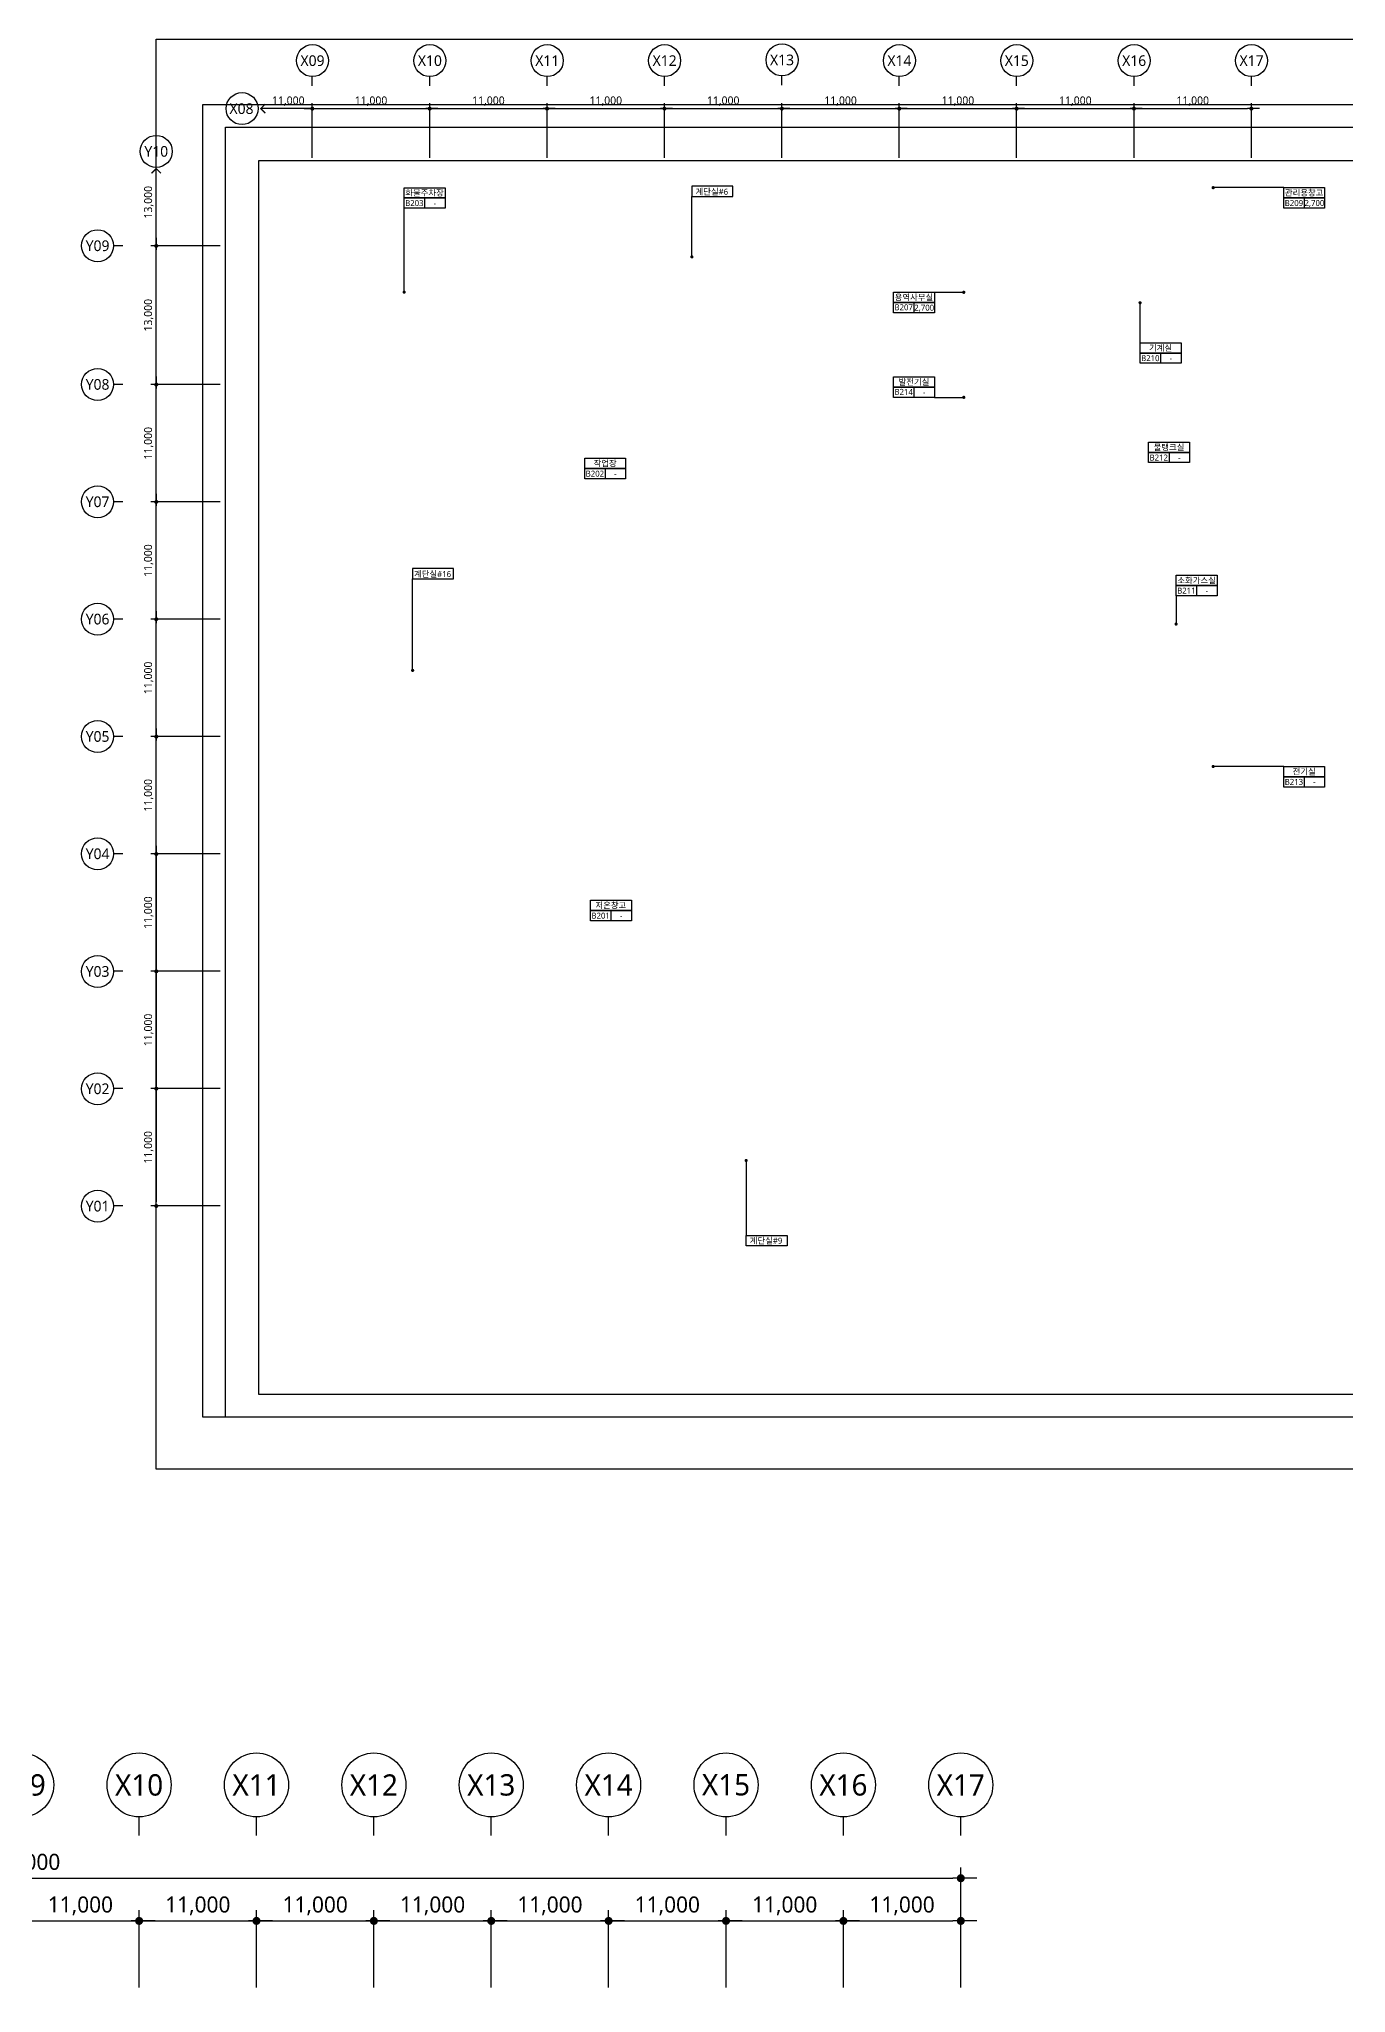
# Model space of a CAD drawing. Header units: millimetres. Extents: x 717452 to 1115512, y -611281 to 2012373.
# Drawn here: x 916472 to 1038934, y -398281 to -215127 of the extents above; entities that cross this region are included whole.
import ezdxf
from ezdxf.enums import TextEntityAlignment as Align

# ---------------------------------------------------------------- set-up
doc = ezdxf.new("R2010")
doc.units = ezdxf.units.MM
doc.header["$PDSIZE"] = -10
doc.layers.get('0').update_dxf_attribs({"linetype": 'CONTINUOUS'})
doc.layers.get('DEFPOINTS').update_dxf_attribs({"color": 146, "linetype": 'CONTINUOUS'})
for name, color, linetype, lineweight in [('A-AXIS-BUBL', 7, 'CONTINUOUS', 25), ('A-DIMS', 7, 'CONTINUOUS', 25), ('A-MKXS-LEAD', 7, 'CONTINUOUS', 25), ('A-MKXX-NAME', 3, 'CONTINUOUS', 25), ('A-MKXX-SYMB', 7, 'CONTINUOUS', 25), ('A-XXXX-SYMB', 7, 'CONTINUOUS', 25), ('A-XXXX-TXT2', 3, 'CONTINUOUS', 25)]:
    doc.layers.add(name, color=color, linetype=linetype, lineweight=lineweight)
doc.styles.add('HY울릉도L', font='H2GTRE.TTF')
doc.styles.add('맑은고딕', font='malgun.ttf')
doc.dimstyles.new('CDIM', dxfattribs={"dimtxt": 3, "dimasz": 1.5, "dimexe": 2, "dimexo": 1, "dimgap": 1, "dimtad": 1, "dimdec": 0, "dimrnd": 0.5, "dimzin": 0, "dimdsep": 32, "dimlunit": 6, "dimtxsty": 'HY울릉도L', "dimblk1": '_CIDOT', "dimblk2": '_CIDOT', "dimsah": 1, "dimcen": 5.5, "dimclrd": 2, "dimclre": 2, "dimclrt": 7, "dimadec": 0, "dimazin": 0, "dimtfac": 1, "dimtdec": 0, "dimtix": 1, "dimtmove": 2, "dimatfit": 1, "dimldrblk": '_CIDOT', "dimfxl": 1, "dimtolj": 1, "dimtzin": 0, "dimlwd": -1, "dimarcsym": 0})

# ---------------------------------------------------------------- blocks, each defined once
blk = doc.blocks.new('_CIDOT')
at = {"color": 0, "linetype": 'ByBlock'}
blk.add_line((2, 0), (-1, 0), dxfattribs=at)
at = {"color": 0, "linetype": 'ByBlock', "const_width": 0.5}
blk.add_lwpolyline([(-0.25, 0, 1), (0.25, 0, 1)], format="xyb", close=True, dxfattribs=at)
blk = doc.blocks.new('*D154')
at = {"layer": 'A-DIMS', "lineweight": -2, "transparency": 16777216}
for p, q in [((1019077, -77763), (1019077, -72647)), ((1030077, -77763), (1030077, -72647))]:
    blk.add_line(p, q, dxfattribs=at)
at = {"layer": 'A-DIMS', "transparency": 16777216}
blk.add_line((1019452, -73147), (1029702, -73147), dxfattribs=at)
at = {"layer": 'DEFPOINTS', "color": 0, "transparency": 16777216}
for p in [(1030077, -73147), (1019077, -78013), (1030077, -78013)]:
    blk.add_point(p, dxfattribs=at)
at = {"layer": 'A-DIMS', "transparency": 16777216, "xscale": 375, "yscale": 375, "zscale": 375, "rotation": 180}
blk.add_blockref('_CIDOT', (1019077, -73147), dxfattribs=at)
at = {"layer": 'A-DIMS', "transparency": 16777216, "xscale": 375, "yscale": 375, "zscale": 375}
blk.add_blockref('_CIDOT', (1030077, -73147), dxfattribs=at)
at = {"layer": 'A-DIMS', "color": 3, "transparency": 16777216, "insert": (1024577, -72445), "char_height": 750, "attachment_point": 5, "style": '맑은고딕'}
blk.add_mtext('\\A1;11,000', dxfattribs=at)
blk = doc.blocks.new('*D147')
at = {"layer": 'A-DIMS', "lineweight": -2, "transparency": 16777216}
for p, q in [((1008077, -77763), (1008077, -72647)), ((1019077, -77763), (1019077, -72647))]:
    blk.add_line(p, q, dxfattribs=at)
at = {"layer": 'A-DIMS', "transparency": 16777216}
blk.add_line((1008452, -73147), (1018702, -73147), dxfattribs=at)
at = {"layer": 'DEFPOINTS', "color": 0, "transparency": 16777216}
for p in [(1019077, -73147), (1008077, -78013), (1019077, -78013)]:
    blk.add_point(p, dxfattribs=at)
at = {"layer": 'A-DIMS', "transparency": 16777216, "xscale": 375, "yscale": 375, "zscale": 375, "rotation": 180}
blk.add_blockref('_CIDOT', (1008077, -73147), dxfattribs=at)
at = {"layer": 'A-DIMS', "transparency": 16777216, "xscale": 375, "yscale": 375, "zscale": 375}
blk.add_blockref('_CIDOT', (1019077, -73147), dxfattribs=at)
at = {"layer": 'A-DIMS', "color": 3, "transparency": 16777216, "insert": (1013577, -72445), "char_height": 750, "attachment_point": 5, "style": '맑은고딕'}
blk.add_mtext('\\A1;11,000', dxfattribs=at)
blk = doc.blocks.new('*D148')
at = {"layer": 'A-DIMS', "lineweight": -2, "transparency": 16777216}
for p, q in [((997077, -77763), (997077, -72647)), ((1008077, -77763), (1008077, -72647))]:
    blk.add_line(p, q, dxfattribs=at)
at = {"layer": 'A-DIMS', "transparency": 16777216}
blk.add_line((997452, -73147), (1007702, -73147), dxfattribs=at)
at = {"layer": 'DEFPOINTS', "color": 0, "transparency": 16777216}
for p in [(1008077, -73147), (997077, -78013), (1008077, -78013)]:
    blk.add_point(p, dxfattribs=at)
at = {"layer": 'A-DIMS', "transparency": 16777216, "xscale": 375, "yscale": 375, "zscale": 375, "rotation": 180}
blk.add_blockref('_CIDOT', (997077, -73147), dxfattribs=at)
at = {"layer": 'A-DIMS', "transparency": 16777216, "xscale": 375, "yscale": 375, "zscale": 375}
blk.add_blockref('_CIDOT', (1008077, -73147), dxfattribs=at)
at = {"layer": 'A-DIMS', "color": 3, "transparency": 16777216, "insert": (1002577, -72445), "char_height": 750, "attachment_point": 5, "style": '맑은고딕'}
blk.add_mtext('\\A1;11,000', dxfattribs=at)
blk = doc.blocks.new('*D149')
at = {"layer": 'A-DIMS', "lineweight": -2, "transparency": 16777216}
for p, q in [((986077, -77763), (986077, -72647)), ((997077, -77763), (997077, -72647))]:
    blk.add_line(p, q, dxfattribs=at)
at = {"layer": 'A-DIMS', "transparency": 16777216}
blk.add_line((986452, -73147), (996702, -73147), dxfattribs=at)
at = {"layer": 'DEFPOINTS', "color": 0, "transparency": 16777216}
for p in [(997077, -73147), (986077, -78013), (997077, -78013)]:
    blk.add_point(p, dxfattribs=at)
at = {"layer": 'A-DIMS', "transparency": 16777216, "xscale": 375, "yscale": 375, "zscale": 375, "rotation": 180}
blk.add_blockref('_CIDOT', (986077, -73147), dxfattribs=at)
at = {"layer": 'A-DIMS', "transparency": 16777216, "xscale": 375, "yscale": 375, "zscale": 375}
blk.add_blockref('_CIDOT', (997077, -73147), dxfattribs=at)
at = {"layer": 'A-DIMS', "color": 3, "transparency": 16777216, "insert": (991577, -72445), "char_height": 750, "attachment_point": 5, "style": '맑은고딕'}
blk.add_mtext('\\A1;11,000', dxfattribs=at)
blk = doc.blocks.new('*D150')
at = {"layer": 'A-DIMS', "lineweight": -2, "transparency": 16777216}
for p, q in [((975077, -77763), (975077, -72647)), ((986077, -77763), (986077, -72647))]:
    blk.add_line(p, q, dxfattribs=at)
at = {"layer": 'A-DIMS', "transparency": 16777216}
blk.add_line((975452, -73147), (985702, -73147), dxfattribs=at)
at = {"layer": 'DEFPOINTS', "color": 0, "transparency": 16777216}
for p in [(986077, -73147), (975077, -78013), (986077, -78013)]:
    blk.add_point(p, dxfattribs=at)
at = {"layer": 'A-DIMS', "transparency": 16777216, "xscale": 375, "yscale": 375, "zscale": 375, "rotation": 180}
blk.add_blockref('_CIDOT', (975077, -73147), dxfattribs=at)
at = {"layer": 'A-DIMS', "transparency": 16777216, "xscale": 375, "yscale": 375, "zscale": 375}
blk.add_blockref('_CIDOT', (986077, -73147), dxfattribs=at)
at = {"layer": 'A-DIMS', "color": 3, "transparency": 16777216, "insert": (980577, -72445), "char_height": 750, "attachment_point": 5, "style": '맑은고딕'}
blk.add_mtext('\\A1;11,000', dxfattribs=at)
blk = doc.blocks.new('*D151')
at = {"layer": 'A-DIMS', "lineweight": -2, "transparency": 16777216}
for p, q in [((964077, -77763), (964077, -72647)), ((975077, -77763), (975077, -72647))]:
    blk.add_line(p, q, dxfattribs=at)
at = {"layer": 'A-DIMS', "transparency": 16777216}
blk.add_line((964452, -73147), (974702, -73147), dxfattribs=at)
at = {"layer": 'DEFPOINTS', "color": 0, "transparency": 16777216}
for p in [(975077, -73147), (964077, -78013), (975077, -78013)]:
    blk.add_point(p, dxfattribs=at)
at = {"layer": 'A-DIMS', "transparency": 16777216, "xscale": 375, "yscale": 375, "zscale": 375, "rotation": 180}
blk.add_blockref('_CIDOT', (964077, -73147), dxfattribs=at)
at = {"layer": 'A-DIMS', "transparency": 16777216, "xscale": 375, "yscale": 375, "zscale": 375}
blk.add_blockref('_CIDOT', (975077, -73147), dxfattribs=at)
at = {"layer": 'A-DIMS', "color": 3, "transparency": 16777216, "insert": (969577, -72445), "char_height": 750, "attachment_point": 5, "style": '맑은고딕'}
blk.add_mtext('\\A1;11,000', dxfattribs=at)
blk = doc.blocks.new('*D152')
at = {"layer": 'A-DIMS', "lineweight": -2, "transparency": 16777216}
for p, q in [((953077, -77763), (953077, -72647)), ((964077, -77763), (964077, -72647))]:
    blk.add_line(p, q, dxfattribs=at)
at = {"layer": 'A-DIMS', "transparency": 16777216}
blk.add_line((953452, -73147), (963702, -73147), dxfattribs=at)
at = {"layer": 'DEFPOINTS', "color": 0, "transparency": 16777216}
for p in [(964077, -73147), (953077, -78013), (964077, -78013)]:
    blk.add_point(p, dxfattribs=at)
at = {"layer": 'A-DIMS', "transparency": 16777216, "xscale": 375, "yscale": 375, "zscale": 375, "rotation": 180}
blk.add_blockref('_CIDOT', (953077, -73147), dxfattribs=at)
at = {"layer": 'A-DIMS', "transparency": 16777216, "xscale": 375, "yscale": 375, "zscale": 375}
blk.add_blockref('_CIDOT', (964077, -73147), dxfattribs=at)
at = {"layer": 'A-DIMS', "color": 3, "transparency": 16777216, "insert": (958577, -72445), "char_height": 750, "attachment_point": 5, "style": '맑은고딕'}
blk.add_mtext('\\A1;11,000', dxfattribs=at)
blk = doc.blocks.new('*D153')
at = {"layer": 'A-DIMS', "lineweight": -2, "transparency": 16777216}
for p, q in [((942077, -77763), (942077, -72647)), ((953077, -77763), (953077, -72647))]:
    blk.add_line(p, q, dxfattribs=at)
at = {"layer": 'A-DIMS', "transparency": 16777216}
blk.add_line((942452, -73147), (952702, -73147), dxfattribs=at)
at = {"layer": 'DEFPOINTS', "color": 0, "transparency": 16777216}
for p in [(953077, -73147), (942077, -78013), (953077, -78013)]:
    blk.add_point(p, dxfattribs=at)
at = {"layer": 'A-DIMS', "transparency": 16777216, "xscale": 375, "yscale": 375, "zscale": 375, "rotation": 180}
blk.add_blockref('_CIDOT', (942077, -73147), dxfattribs=at)
at = {"layer": 'A-DIMS', "transparency": 16777216, "xscale": 375, "yscale": 375, "zscale": 375}
blk.add_blockref('_CIDOT', (953077, -73147), dxfattribs=at)
at = {"layer": 'A-DIMS', "color": 3, "transparency": 16777216, "insert": (947577, -72445), "char_height": 750, "attachment_point": 5, "style": '맑은고딕'}
blk.add_mtext('\\A1;11,000', dxfattribs=at)
blk = doc.blocks.new('*D163')
at = {"layer": 'A-DIMS', "lineweight": -2, "transparency": 16777216}
for p, q in [((933452, -86013), (926952, -86013)), ((933452, -99013), (926952, -99013))]:
    blk.add_line(p, q, dxfattribs=at)
at = {"layer": 'A-DIMS', "transparency": 16777216}
blk.add_line((927452, -98638), (927452, -86388), dxfattribs=at)
at = {"layer": 'DEFPOINTS', "color": 0, "transparency": 16777216}
for p in [(927452, -86013), (933702, -86013), (933702, -99013)]:
    blk.add_point(p, dxfattribs=at)
at = {"layer": 'A-DIMS', "transparency": 16777216, "xscale": 375, "yscale": 375, "zscale": 375}
for p, rotation in [((927452, -86013), 90), ((927452, -99013), 270)]:
    blk.add_blockref('_CIDOT', p, dxfattribs=dict(at, rotation=rotation))
at = {"layer": 'A-DIMS', "color": 3, "transparency": 16777216, "insert": (926750, -92513), "char_height": 750, "attachment_point": 5, "rotation": 90, "style": '맑은고딕'}
blk.add_mtext('\\A1;13,000', dxfattribs=at)
blk = doc.blocks.new('*D164')
at = {"layer": 'A-DIMS', "lineweight": -2, "transparency": 16777216}
for p, q in [((933452, -99013), (926952, -99013)), ((933452, -110013), (926952, -110013))]:
    blk.add_line(p, q, dxfattribs=at)
at = {"layer": 'A-DIMS', "transparency": 16777216}
blk.add_line((927452, -109638), (927452, -99388), dxfattribs=at)
at = {"layer": 'DEFPOINTS', "color": 0, "transparency": 16777216}
for p in [(927452, -99013), (933702, -99013), (933702, -110013)]:
    blk.add_point(p, dxfattribs=at)
at = {"layer": 'A-DIMS', "transparency": 16777216, "xscale": 375, "yscale": 375, "zscale": 375}
for p, rotation in [((927452, -99013), 90), ((927452, -110013), 270)]:
    blk.add_blockref('_CIDOT', p, dxfattribs=dict(at, rotation=rotation))
at = {"layer": 'A-DIMS', "color": 3, "transparency": 16777216, "insert": (926750, -104513), "char_height": 750, "attachment_point": 5, "rotation": 90, "style": '맑은고딕'}
blk.add_mtext('\\A1;11,000', dxfattribs=at)
blk = doc.blocks.new('*D165')
at = {"layer": 'A-DIMS', "lineweight": -2, "transparency": 16777216}
for p, q in [((933452, -110013), (926952, -110013)), ((933452, -121013), (926952, -121013))]:
    blk.add_line(p, q, dxfattribs=at)
at = {"layer": 'A-DIMS', "transparency": 16777216}
blk.add_line((927452, -120638), (927452, -110388), dxfattribs=at)
at = {"layer": 'DEFPOINTS', "color": 0, "transparency": 16777216}
for p in [(927452, -110013), (933702, -110013), (933702, -121013)]:
    blk.add_point(p, dxfattribs=at)
at = {"layer": 'A-DIMS', "transparency": 16777216, "xscale": 375, "yscale": 375, "zscale": 375}
for p, rotation in [((927452, -110013), 90), ((927452, -121013), 270)]:
    blk.add_blockref('_CIDOT', p, dxfattribs=dict(at, rotation=rotation))
at = {"layer": 'A-DIMS', "color": 3, "transparency": 16777216, "insert": (926750, -115513), "char_height": 750, "attachment_point": 5, "rotation": 90, "style": '맑은고딕'}
blk.add_mtext('\\A1;11,000', dxfattribs=at)
blk = doc.blocks.new('*D166')
at = {"layer": 'A-DIMS', "lineweight": -2, "transparency": 16777216}
for p, q in [((933452, -121013), (926952, -121013)), ((933452, -132013), (926952, -132013))]:
    blk.add_line(p, q, dxfattribs=at)
at = {"layer": 'A-DIMS', "transparency": 16777216}
blk.add_line((927452, -131638), (927452, -121388), dxfattribs=at)
at = {"layer": 'DEFPOINTS', "color": 0, "transparency": 16777216}
for p in [(927452, -121013), (933702, -121013), (933702, -132013)]:
    blk.add_point(p, dxfattribs=at)
at = {"layer": 'A-DIMS', "transparency": 16777216, "xscale": 375, "yscale": 375, "zscale": 375}
for p, rotation in [((927452, -121013), 90), ((927452, -132013), 270)]:
    blk.add_blockref('_CIDOT', p, dxfattribs=dict(at, rotation=rotation))
at = {"layer": 'A-DIMS', "color": 3, "transparency": 16777216, "insert": (926750, -126513), "char_height": 750, "attachment_point": 5, "rotation": 90, "style": '맑은고딕'}
blk.add_mtext('\\A1;11,000', dxfattribs=at)
blk = doc.blocks.new('*D167')
at = {"layer": 'A-DIMS', "lineweight": -2, "transparency": 16777216}
for p, q in [((933452, -132013), (926952, -132013)), ((933452, -143013), (926952, -143013))]:
    blk.add_line(p, q, dxfattribs=at)
at = {"layer": 'A-DIMS', "transparency": 16777216}
blk.add_line((927452, -142638), (927452, -132388), dxfattribs=at)
at = {"layer": 'DEFPOINTS', "color": 0, "transparency": 16777216}
for p in [(927452, -132013), (933702, -132013), (933702, -143013)]:
    blk.add_point(p, dxfattribs=at)
at = {"layer": 'A-DIMS', "transparency": 16777216, "xscale": 375, "yscale": 375, "zscale": 375}
for p, rotation in [((927452, -132013), 90), ((927452, -143013), 270)]:
    blk.add_blockref('_CIDOT', p, dxfattribs=dict(at, rotation=rotation))
at = {"layer": 'A-DIMS', "color": 3, "transparency": 16777216, "insert": (926750, -137513), "char_height": 750, "attachment_point": 5, "rotation": 90, "style": '맑은고딕'}
blk.add_mtext('\\A1;11,000', dxfattribs=at)
blk = doc.blocks.new('*D168')
at = {"layer": 'A-DIMS', "lineweight": -2, "transparency": 16777216}
for p, q in [((933452, -165013), (926952, -165013)), ((933452, -176013), (926952, -176013))]:
    blk.add_line(p, q, dxfattribs=at)
at = {"layer": 'A-DIMS', "transparency": 16777216}
blk.add_line((927452, -165388), (927452, -175638), dxfattribs=at)
at = {"layer": 'DEFPOINTS', "color": 0, "transparency": 16777216}
for p in [(933702, -165013), (927452, -176013), (933702, -176013)]:
    blk.add_point(p, dxfattribs=at)
at = {"layer": 'A-DIMS', "transparency": 16777216, "xscale": 375, "yscale": 375, "zscale": 375}
for p, rotation in [((927452, -165013), 90), ((927452, -176013), 270)]:
    blk.add_blockref('_CIDOT', p, dxfattribs=dict(at, rotation=rotation))
at = {"layer": 'A-DIMS', "color": 3, "transparency": 16777216, "insert": (926750, -170513), "char_height": 750, "attachment_point": 5, "rotation": 90, "style": '맑은고딕'}
blk.add_mtext('\\A1;11,000', dxfattribs=at)
blk = doc.blocks.new('*D169')
at = {"layer": 'A-DIMS', "lineweight": -2, "transparency": 16777216}
for p, q in [((933452, -154013), (926952, -154013)), ((933452, -165013), (926952, -165013))]:
    blk.add_line(p, q, dxfattribs=at)
at = {"layer": 'A-DIMS', "transparency": 16777216}
blk.add_line((927452, -154388), (927452, -164638), dxfattribs=at)
at = {"layer": 'DEFPOINTS', "color": 0, "transparency": 16777216}
for p in [(933702, -154013), (927452, -165013), (933702, -165013)]:
    blk.add_point(p, dxfattribs=at)
at = {"layer": 'A-DIMS', "transparency": 16777216, "xscale": 375, "yscale": 375, "zscale": 375}
for p, rotation in [((927452, -154013), 90), ((927452, -165013), 270)]:
    blk.add_blockref('_CIDOT', p, dxfattribs=dict(at, rotation=rotation))
at = {"layer": 'A-DIMS', "color": 3, "transparency": 16777216, "insert": (926750, -159513), "char_height": 750, "attachment_point": 5, "rotation": 90, "style": '맑은고딕'}
blk.add_mtext('\\A1;11,000', dxfattribs=at)
blk = doc.blocks.new('*D170')
at = {"layer": 'A-DIMS', "lineweight": -2, "transparency": 16777216}
for p, q in [((933452, -143013), (926952, -143013)), ((933452, -154013), (926952, -154013))]:
    blk.add_line(p, q, dxfattribs=at)
at = {"layer": 'A-DIMS', "transparency": 16777216}
blk.add_line((927452, -143388), (927452, -153638), dxfattribs=at)
at = {"layer": 'DEFPOINTS', "color": 0, "transparency": 16777216}
for p in [(933702, -143013), (927452, -154013), (933702, -154013)]:
    blk.add_point(p, dxfattribs=at)
at = {"layer": 'A-DIMS', "transparency": 16777216, "xscale": 375, "yscale": 375, "zscale": 375}
for p, rotation in [((927452, -143013), 90), ((927452, -154013), 270)]:
    blk.add_blockref('_CIDOT', p, dxfattribs=dict(at, rotation=rotation))
at = {"layer": 'A-DIMS', "color": 3, "transparency": 16777216, "insert": (926750, -148513), "char_height": 750, "attachment_point": 5, "rotation": 90, "style": '맑은고딕'}
blk.add_mtext('\\A1;11,000', dxfattribs=at)
blk = doc.blocks.new('*D337')
at = {"layer": 'A-DIMS', "lineweight": -2, "transparency": 16777216}
for p, q in [((214693, 255621), (214693, 262871)), ((225693, 255621), (225693, 262871))]:
    blk.add_line(p, q, dxfattribs=at)
at = {"layer": 'A-DIMS', "transparency": 16777216}
blk.add_line((215443, 261871), (224943, 261871), dxfattribs=at)
at = {"layer": 'DEFPOINTS', "color": 0, "transparency": 16777216}
for p in [(225693, 261871), (214693, 255121), (225693, 255121)]:
    blk.add_point(p, dxfattribs=at)
at = {"layer": 'A-DIMS', "transparency": 16777216, "xscale": 750, "yscale": 750, "zscale": 750, "rotation": 180}
blk.add_blockref('_CIDOT', (214693, 261871), dxfattribs=at)
at = {"layer": 'A-DIMS', "transparency": 16777216, "xscale": 750, "yscale": 750, "zscale": 750}
blk.add_blockref('_CIDOT', (225693, 261871), dxfattribs=at)
at = {"layer": 'A-DIMS', "color": 3, "transparency": 16777216, "insert": (220193, 263275), "char_height": 1500, "attachment_point": 5, "style": '맑은고딕'}
blk.add_mtext('\\A1;11,000', dxfattribs=at)
blk = doc.blocks.new('*D338')
at = {"layer": 'A-DIMS', "lineweight": -2, "transparency": 16777216}
for p, q in [((225693, 255621), (225693, 262871)), ((236693, 255621), (236693, 262871))]:
    blk.add_line(p, q, dxfattribs=at)
at = {"layer": 'A-DIMS', "transparency": 16777216}
blk.add_line((226443, 261871), (235943, 261871), dxfattribs=at)
at = {"layer": 'DEFPOINTS', "color": 0, "transparency": 16777216}
for p in [(236693, 261871), (225693, 255121), (236693, 255121)]:
    blk.add_point(p, dxfattribs=at)
at = {"layer": 'A-DIMS', "transparency": 16777216, "xscale": 750, "yscale": 750, "zscale": 750, "rotation": 180}
blk.add_blockref('_CIDOT', (225693, 261871), dxfattribs=at)
at = {"layer": 'A-DIMS', "transparency": 16777216, "xscale": 750, "yscale": 750, "zscale": 750}
blk.add_blockref('_CIDOT', (236693, 261871), dxfattribs=at)
at = {"layer": 'A-DIMS', "color": 3, "transparency": 16777216, "insert": (231193, 263275), "char_height": 1500, "attachment_point": 5, "style": '맑은고딕'}
blk.add_mtext('\\A1;11,000', dxfattribs=at)
blk = doc.blocks.new('*D339')
at = {"layer": 'A-DIMS', "lineweight": -2, "transparency": 16777216}
for p, q in [((236693, 255621), (236693, 262871)), ((247693, 255621), (247693, 262871))]:
    blk.add_line(p, q, dxfattribs=at)
at = {"layer": 'A-DIMS', "transparency": 16777216}
blk.add_line((237443, 261871), (246943, 261871), dxfattribs=at)
at = {"layer": 'DEFPOINTS', "color": 0, "transparency": 16777216}
for p in [(247693, 261871), (236693, 255121), (247693, 255121)]:
    blk.add_point(p, dxfattribs=at)
at = {"layer": 'A-DIMS', "transparency": 16777216, "xscale": 750, "yscale": 750, "zscale": 750, "rotation": 180}
blk.add_blockref('_CIDOT', (236693, 261871), dxfattribs=at)
at = {"layer": 'A-DIMS', "transparency": 16777216, "xscale": 750, "yscale": 750, "zscale": 750}
blk.add_blockref('_CIDOT', (247693, 261871), dxfattribs=at)
at = {"layer": 'A-DIMS', "color": 3, "transparency": 16777216, "insert": (242193, 263275), "char_height": 1500, "attachment_point": 5, "style": '맑은고딕'}
blk.add_mtext('\\A1;11,000', dxfattribs=at)
blk = doc.blocks.new('*D340')
at = {"layer": 'A-DIMS', "lineweight": -2, "transparency": 16777216}
for p, q in [((247693, 255621), (247693, 262871)), ((258693, 255621), (258693, 262871))]:
    blk.add_line(p, q, dxfattribs=at)
at = {"layer": 'A-DIMS', "transparency": 16777216}
blk.add_line((248443, 261871), (257943, 261871), dxfattribs=at)
at = {"layer": 'DEFPOINTS', "color": 0, "transparency": 16777216}
for p in [(258693, 261871), (247693, 255121), (258693, 255121)]:
    blk.add_point(p, dxfattribs=at)
at = {"layer": 'A-DIMS', "transparency": 16777216, "xscale": 750, "yscale": 750, "zscale": 750, "rotation": 180}
blk.add_blockref('_CIDOT', (247693, 261871), dxfattribs=at)
at = {"layer": 'A-DIMS', "transparency": 16777216, "xscale": 750, "yscale": 750, "zscale": 750}
blk.add_blockref('_CIDOT', (258693, 261871), dxfattribs=at)
at = {"layer": 'A-DIMS', "color": 3, "transparency": 16777216, "insert": (253193, 263275), "char_height": 1500, "attachment_point": 5, "style": '맑은고딕'}
blk.add_mtext('\\A1;11,000', dxfattribs=at)
blk = doc.blocks.new('*D341')
at = {"layer": 'A-DIMS', "lineweight": -2, "transparency": 16777216}
for p, q in [((258693, 255621), (258693, 262871)), ((269693, 255621), (269693, 262871))]:
    blk.add_line(p, q, dxfattribs=at)
at = {"layer": 'A-DIMS', "transparency": 16777216}
blk.add_line((259443, 261871), (268943, 261871), dxfattribs=at)
at = {"layer": 'DEFPOINTS', "color": 0, "transparency": 16777216}
for p in [(269693, 261871), (258693, 255121), (269693, 255121)]:
    blk.add_point(p, dxfattribs=at)
at = {"layer": 'A-DIMS', "transparency": 16777216, "xscale": 750, "yscale": 750, "zscale": 750, "rotation": 180}
blk.add_blockref('_CIDOT', (258693, 261871), dxfattribs=at)
at = {"layer": 'A-DIMS', "transparency": 16777216, "xscale": 750, "yscale": 750, "zscale": 750}
blk.add_blockref('_CIDOT', (269693, 261871), dxfattribs=at)
at = {"layer": 'A-DIMS', "color": 3, "transparency": 16777216, "insert": (264193, 263275), "char_height": 1500, "attachment_point": 5, "style": '맑은고딕'}
blk.add_mtext('\\A1;11,000', dxfattribs=at)
blk = doc.blocks.new('*D342')
at = {"layer": 'A-DIMS', "lineweight": -2, "transparency": 16777216}
for p, q in [((269693, 255621), (269693, 262871)), ((280693, 255621), (280693, 262871))]:
    blk.add_line(p, q, dxfattribs=at)
at = {"layer": 'A-DIMS', "transparency": 16777216}
blk.add_line((270443, 261871), (279943, 261871), dxfattribs=at)
at = {"layer": 'DEFPOINTS', "color": 0, "transparency": 16777216}
for p in [(280693, 261871), (269693, 255121), (280693, 255121)]:
    blk.add_point(p, dxfattribs=at)
at = {"layer": 'A-DIMS', "transparency": 16777216, "xscale": 750, "yscale": 750, "zscale": 750, "rotation": 180}
blk.add_blockref('_CIDOT', (269693, 261871), dxfattribs=at)
at = {"layer": 'A-DIMS', "transparency": 16777216, "xscale": 750, "yscale": 750, "zscale": 750}
blk.add_blockref('_CIDOT', (280693, 261871), dxfattribs=at)
at = {"layer": 'A-DIMS', "color": 3, "transparency": 16777216, "insert": (275193, 263275), "char_height": 1500, "attachment_point": 5, "style": '맑은고딕'}
blk.add_mtext('\\A1;11,000', dxfattribs=at)
blk = doc.blocks.new('*D343')
at = {"layer": 'A-DIMS', "lineweight": -2, "transparency": 16777216}
for p, q in [((280693, 255621), (280693, 262871)), ((291693, 255621), (291693, 262871))]:
    blk.add_line(p, q, dxfattribs=at)
at = {"layer": 'A-DIMS', "transparency": 16777216}
blk.add_line((281443, 261871), (290943, 261871), dxfattribs=at)
at = {"layer": 'DEFPOINTS', "color": 0, "transparency": 16777216}
for p in [(291693, 261871), (280693, 255121), (291693, 255121)]:
    blk.add_point(p, dxfattribs=at)
at = {"layer": 'A-DIMS', "transparency": 16777216, "xscale": 750, "yscale": 750, "zscale": 750, "rotation": 180}
blk.add_blockref('_CIDOT', (280693, 261871), dxfattribs=at)
at = {"layer": 'A-DIMS', "transparency": 16777216, "xscale": 750, "yscale": 750, "zscale": 750}
blk.add_blockref('_CIDOT', (291693, 261871), dxfattribs=at)
at = {"layer": 'A-DIMS', "color": 3, "transparency": 16777216, "insert": (286193, 263275), "char_height": 1500, "attachment_point": 5, "style": '맑은고딕'}
blk.add_mtext('\\A1;11,000', dxfattribs=at)
blk = doc.blocks.new('*D344')
at = {"layer": 'A-DIMS', "lineweight": -2, "transparency": 16777216}
for p, q in [((126693, 255621), (126693, 266871)), ((302693, 255621), (302693, 266871))]:
    blk.add_line(p, q, dxfattribs=at)
at = {"layer": 'A-DIMS', "transparency": 16777216}
blk.add_line((127443, 265871), (301943, 265871), dxfattribs=at)
at = {"layer": 'DEFPOINTS', "color": 0, "transparency": 16777216}
for p in [(302693, 265871), (126693, 255121), (302693, 255121)]:
    blk.add_point(p, dxfattribs=at)
at = {"layer": 'A-DIMS', "transparency": 16777216, "xscale": 750, "yscale": 750, "zscale": 750, "rotation": 180}
blk.add_blockref('_CIDOT', (126693, 265871), dxfattribs=at)
at = {"layer": 'A-DIMS', "transparency": 16777216, "xscale": 750, "yscale": 750, "zscale": 750}
blk.add_blockref('_CIDOT', (302693, 265871), dxfattribs=at)
at = {"layer": 'A-DIMS', "color": 3, "transparency": 16777216, "insert": (214693, 267275), "char_height": 1500, "attachment_point": 5, "style": '맑은고딕'}
blk.add_mtext('\\A1;176,000', dxfattribs=at)
blk = doc.blocks.new('*D345')
at = {"layer": 'A-DIMS', "lineweight": -2, "transparency": 16777216}
for p, q in [((291693, 255621), (291693, 262871)), ((302693, 255621), (302693, 262871))]:
    blk.add_line(p, q, dxfattribs=at)
at = {"layer": 'A-DIMS', "transparency": 16777216}
blk.add_line((292443, 261871), (301943, 261871), dxfattribs=at)
at = {"layer": 'DEFPOINTS', "color": 0, "transparency": 16777216}
for p in [(302693, 261871), (291693, 255121), (302693, 255121)]:
    blk.add_point(p, dxfattribs=at)
at = {"layer": 'A-DIMS', "transparency": 16777216, "xscale": 750, "yscale": 750, "zscale": 750, "rotation": 180}
blk.add_blockref('_CIDOT', (291693, 261871), dxfattribs=at)
at = {"layer": 'A-DIMS', "transparency": 16777216, "xscale": 750, "yscale": 750, "zscale": 750}
blk.add_blockref('_CIDOT', (302693, 261871), dxfattribs=at)
at = {"layer": 'A-DIMS', "color": 3, "transparency": 16777216, "insert": (297193, 263275), "char_height": 1500, "attachment_point": 5, "style": '맑은고딕'}
blk.add_mtext('\\A1;11,000', dxfattribs=at)
blk = doc.blocks.new('Dim250-2')
at = {"const_width": 125}
for points in [[(27518, 135181.2), (27091.1, 134754.3), (27518, 134327.4)], [(16859.5, 128697), (17301.4, 129138.9), (17743.4, 128697)]]:
    blk.add_lwpolyline(points, dxfattribs=at)
at = {"layer": 'A-AXIS-BUBL', "ltscale": 0.2}
for p, q in [((31926.4, 136879.3), (31926.4, 137754.4)), ((42926.4, 136879.3), (42926.4, 137754.4)), ((42926.4, 136879.3), (42926.4, 137754.4)), ((53926.4, 136879.3), (53926.4, 137754.4)), ((64926.4, 136879.3), (64926.4, 137754.4)), ((75926.4, 136945.4), (75926.4, 137820.5)), ((86925.6, 136879.3), (86925.6, 137754.4)), ((97926.4, 136879.3), (97926.4, 137754.4)), ((108926.4, 136879.3), (108926.4, 137754.4)), ((119926.4, 136879.3), (119926.4, 137754.4)), ((14176.4, 121888.1), (13301.3, 121888.1)), ((14176.4, 108888.1), (13301.3, 108888.1)), ((14176.4, 97888.1), (13301.3, 97888.1)), ((14176.4, 86888.1), (13301.3, 86888.1)), ((14176.4, 75888.1), (13301.3, 75888.1)), ((14176.4, 64888.1), (13301.3, 64888.1)), ((14176.4, 53888.1), (13301.3, 53888.1)), ((14176.4, 42888.1), (13301.3, 42888.1)), ((14176.4, 31888.1), (13301.3, 31888.1))]:
    blk.add_line(p, q, dxfattribs=at)
for centre in [(31941.1, 139254.3), (42941.1, 139254.3), (42941.1, 139254.3), (53941.1, 139254.3), (64941.1, 139254.3), (75941.1, 139320.4), (86940.3, 139254.3), (97941.1, 139254.3), (108941.1, 139254.3), (119941.1, 139254.3), (17301.4, 130747.2), (11801.4, 121902.8), (11801.4, 108902.8), (11801.4, 97902.8), (11801.4, 86902.8), (11801.4, 75902.8), (11801.4, 64902.8), (11801.4, 53873.4), (11801.4, 42873.4), (11801.4, 31873.4)]:
    blk.add_circle(centre, 1500, dxfattribs=at)
at = {"layer": 'A-DIMS'}
for p, q in [((31926.4, 134754.3), (27091.1, 134754.3)), ((17301.4, 122263.1), (17301.4, 129138.9))]:
    blk.add_line(p, q, dxfattribs=at)
at = {"layer": 'A-XXXX-SYMB'}
blk.add_circle((25336.9, 134754.3), 1500, dxfattribs=at)
at = {"layer": 'A-DIMS', "color": 3, "insert": (29672.4, 135456.7), "char_height": 750, "attachment_point": 5, "style": '맑은고딕'}
blk.add_mtext('\\A1;11,000', dxfattribs=at)
at = {"layer": 'A-DIMS', "color": 3, "insert": (16601, 125979.4), "char_height": 750, "attachment_point": 5, "rotation": 90, "style": '맑은고딕'}
blk.add_mtext('\\A1;13,000', dxfattribs=at)
at = {"layer": 'A-XXXX-TXT2', "ltscale": 0.2, "style": '맑은고딕'}
for s, p in [('X09', (31941.1, 139254.3)), ('X10', (42941.1, 139254.3)), ('X11', (53941.1, 139254.3)), ('X12', (64941.1, 139254.3)), ('X13', (75941.1, 139320.4)), ('X14', (86940.3, 139254.3)), ('X15', (97941.1, 139254.3)), ('X16', (108941.1, 139254.3)), ('X17', (119941.1, 139254.3)), ('X08', (25288.7, 134754.3)), ('Y10', (17301.4, 130747.2)), ('Y09', (11801.4, 121902.8)), ('Y08', (11801.4, 108902.8)), ('Y07', (11801.4, 97902.8)), ('Y06', (11801.4, 86902.8)), ('Y05', (11801.4, 75902.8)), ('Y04', (11801.4, 64902.8)), ('Y03', (11801.4, 53874.1)), ('Y02', (11801.4, 42874.1)), ('Y01', (11801.4, 31874.1))]:
    blk.add_text(s, height=1000, dxfattribs=at).set_placement(p, align=Align.MIDDLE_CENTER)
at = {"layer": 'A-DIMS'}
for p1, p2, distance, picture, middle in [((31926.4, 129888.1), (42926.4, 129888.1), 4866.2, '*D153', (37426.4, 135456.7)), ((42926.4, 129888.1), (53926.4, 129888.1), 4866.2, '*D152', (48426.4, 135456.7)), ((53926.4, 129888.1), (64926.4, 129888.1), 4866.2, '*D151', (59426.4, 135456.7)), ((64926.4, 129888.1), (75926.4, 129888.1), 4866.2, '*D150', (70426.4, 135456.7)), ((75926.4, 129888.1), (86926.4, 129888.1), 4866.2, '*D149', (81426.4, 135456.7)), ((86926.4, 129888.1), (97926.4, 129888.1), 4866.2, '*D148', (92426.4, 135456.7)), ((97926.4, 129888.1), (108926.4, 129888.1), 4866.2, '*D147', (103426.4, 135456.7)), ((108926.4, 129888.1), (119926.4, 129888.1), 4866.2, '*D154', (114426.4, 135456.7)), ((23551.4, 108888.1), (23551.4, 121888.1), 6250, '*D163', (16599, 115388.1)), ((23551.4, 97888.1), (23551.4, 108888.1), 6250, '*D164', (16599, 103388.1)), ((23551.4, 86888.1), (23551.4, 97888.1), 6250, '*D165', (16599, 92388.1)), ((23551.4, 75888.1), (23551.4, 86888.1), 6250, '*D166', (16599, 81388.1)), ((23551.4, 64888.1), (23551.4, 75888.1), 6250, '*D167', (16599, 70388.1)), ((23551.4, 64888.1), (23551.4, 53888.1), -6250, '*D170', (16599, 59388.1)), ((23551.4, 53888.1), (23551.4, 42888.1), -6250, '*D169', (16599, 48388.1)), ((23551.4, 42888.1), (23551.4, 31888.1), -6250, '*D168', (16599, 37388.1))]:
    dim = blk.add_aligned_dim(p1=p1, p2=p2, distance=distance, dimstyle='CDIM', override={"dimscale": 250, "dimtxsty": '맑은고딕', "dimclrd": 256, "dimclre": 256, "dimclrt": 3}, dxfattribs=at)
    dim.commit()
    dim.dimension.update_dxf_attribs({"geometry": picture, "text_midpoint": middle, "insert": (-910150.9, 207901.6)})
blk = doc.blocks.new('DIM(210222)')
for p, q in [((225693, 269870.6), (225693, 271620.6)), ((236693, 269870.6), (236693, 271620.6)), ((247693, 269870.6), (247693, 271620.6)), ((258693, 269870.6), (258693, 271620.6)), ((269693, 269870.6), (269693, 271620.6)), ((280693, 269870.6), (280693, 271620.6)), ((291693, 269870.6), (291693, 271620.6)), ((302693, 269870.6), (302693, 271620.6))]:
    blk.add_line(p, q)
at = {"layer": 'A-AXIS-BUBL', "ltscale": 0.2}
for centre in [(214693, 274620.6), (225693, 274620.6), (236693, 274620.6), (247693, 274620.6), (258693, 274620.6), (269693, 274620.6), (280693, 274620.6), (291693, 274620.6), (302693, 274620.6)]:
    blk.add_circle(centre, 3000, dxfattribs=at)
at = {"layer": 'A-XXXX-TXT2', "ltscale": 0.2, "style": '맑은고딕'}
for s, p in [('X09', (214693, 274620.6)), ('X10', (225693, 274620.6)), ('X11', (236693, 274620.6)), ('X12', (247693, 274620.6)), ('X13', (258693, 274620.6)), ('X14', (269693, 274620.6)), ('X15', (280693, 274620.6)), ('X16', (291693, 274620.6)), ('X17', (302693, 274620.6))]:
    blk.add_text(s, height=2000, dxfattribs=at).set_placement(p, align=Align.MIDDLE)
at = {"layer": 'A-DIMS'}
for p1, p2, distance, picture, middle in [((126693, 255120.6), (302693, 255120.6), 10750, '*D344', (214693, 267275.5)), ((214693, 255120.6), (225693, 255120.6), 6750, '*D337', (220193, 263275.5)), ((225693, 255120.6), (236693, 255120.6), 6750, '*D338', (231193, 263275.5)), ((236693, 255120.6), (247693, 255120.6), 6750, '*D339', (242193, 263275.5)), ((247693, 255120.6), (258693, 255120.6), 6750, '*D340', (253193, 263275.5)), ((258693, 255120.6), (269693, 255120.6), 6750, '*D341', (264193, 263275.5)), ((269693, 255120.6), (280693, 255120.6), 6750, '*D342', (275193, 263275.5)), ((280693, 255120.6), (291693, 255120.6), 6750, '*D343', (286193, 263275.5)), ((291693, 255120.6), (302693, 255120.6), 6750, '*D345', (297193, 263275.5))]:
    dim = blk.add_aligned_dim(p1=p1, p2=p2, distance=distance, dimstyle='CDIM', override={"dimscale": 500, "dimtxsty": '맑은고딕', "dimclrd": 256, "dimclre": 256, "dimclrt": 3}, dxfattribs=at)
    dim.commit()
    dim.dimension.update_dxf_attribs({"geometry": picture, "text_midpoint": middle})

msp = doc.modelspace()

# ---------------------------------------------------------------- linework, layer by layer
at = {"layer": 'A-MKXS-LEAD'}
for p, q in [((977646, -235545), (977646, -229878)), ((1033103, -229055), (1026493, -229055)), ((950677, -238852), (950677, -230982)), ((1000377, -238863), (1003127, -238863)), ((1019644, -243599), (1019644, -239845)), ((1000377, -248713), (1003127, -248713)), ((951477, -274306), (951477, -265722)), ((1023021, -267315), (1023021, -269961)), ((1033103, -283318), (1026493, -283318)), ((982727, -320253), (982727, -327288))]:
    msp.add_line(p, q, dxfattribs=at)
at = {"layer": 'A-MKXS-LEAD', "const_width": 150}
for points in [[(1026493, -229130, -1), (1026493, -228980, -1)], [(977721, -235545, -1), (977571, -235545, -1)], [(950677, -238927, -1), (950677, -238777, -1)], [(1003127, -238938, 1), (1003127, -238788, 1)], [(1019719, -239845, 1), (1019569, -239845, 1)], [(1003127, -248788, 1), (1003127, -248638, 1)], [(1023096, -269961, -1), (1022946, -269961, -1)], [(951552, -274306, -1), (951402, -274306, -1)], [(1026493, -283393, -1), (1026493, -283243, -1)], [(982802, -320253, 1), (982652, -320253, 1)]]:
    msp.add_lwpolyline(points, format="xyb", close=True, dxfattribs=at)
at = {"layer": 'A-MKXX-SYMB'}
for p, q in [((952597, -230022), (952597, -230982)), ((1035023, -230015), (1035023, -230975)), ((998457, -239823), (998457, -240783)), ((1021564, -244559), (1021564, -245519)), ((998457, -247753), (998457, -248713)), ((1022359, -253874), (1022359, -254834)), ((969518, -255382), (969518, -256342)), ((1024941, -266355), (1024941, -267315)), ((1035023, -284278), (1035023, -285238)), ((970054, -296818), (970054, -297778))]:
    msp.add_line(p, q, dxfattribs=at)
for points in [[(981486, -228918), (977646, -228918), (977646, -229878), (981486, -229878)], [(954517, -230022), (950677, -230022), (950677, -229062), (954517, -229062)], [(954517, -230982), (950677, -230982), (950677, -230022), (954517, -230022)], [(1036943, -230015), (1033103, -230015), (1033103, -229055), (1036943, -229055)], [(1036943, -230975), (1033103, -230975), (1033103, -230015), (1036943, -230015)], [(1000377, -239823), (996537, -239823), (996537, -238863), (1000377, -238863)], [(1000377, -240783), (996537, -240783), (996537, -239823), (1000377, -239823)], [(1023484, -244559), (1019644, -244559), (1019644, -243599), (1023484, -243599)], [(1023484, -245519), (1019644, -245519), (1019644, -244559), (1023484, -244559)], [(1000377, -247753), (996537, -247753), (996537, -246793), (1000377, -246793)], [(1000377, -248713), (996537, -248713), (996537, -247753), (1000377, -247753)], [(971438, -255382), (967598, -255382), (967598, -254422), (971438, -254422)], [(1024279, -253874), (1020439, -253874), (1020439, -252914), (1024279, -252914)], [(1024279, -254834), (1020439, -254834), (1020439, -253874), (1024279, -253874)], [(971438, -256342), (967598, -256342), (967598, -255382), (971438, -255382)], [(955317, -264762), (951477, -264762), (951477, -265722), (955317, -265722)], [(1026861, -266355), (1023021, -266355), (1023021, -265395), (1026861, -265395)], [(1026861, -267315), (1023021, -267315), (1023021, -266355), (1026861, -266355)], [(1036943, -284278), (1033103, -284278), (1033103, -283318), (1036943, -283318)], [(1036943, -285238), (1033103, -285238), (1033103, -284278), (1036943, -284278)], [(971974, -296818), (968134, -296818), (968134, -295858), (971974, -295858)], [(971974, -297778), (968134, -297778), (968134, -296818), (971974, -296818)], [(986567, -328248), (982727, -328248), (982727, -327288), (986567, -327288)]]:
    msp.add_lwpolyline(points, close=True, dxfattribs=at)
at = {"layer": 'DEFPOINTS'}
for points in [[(927452, -215127), (1090690, -215127), (1090690, -349175), (927452, -349175)], [(931827, -221263), (1090690, -221263), (1090690, -344313), (931827, -344313)], [(933952, -223388), (1090690, -223388), (1090690, -344313), (933952, -344313)], [(937077, -226513), (1090690, -226513), (1090690, -342188), (937077, -342188)]]:
    msp.add_lwpolyline(points, close=True, dxfattribs=at)

# ---------------------------------------------------------------- block references
msp.add_blockref('DIM(210222)', (700151, -653402))
at = {"layer": 'A-DIMS'}
msp.add_blockref('Dim250-2', (910151, -356402), dxfattribs=at)

# ---------------------------------------------------------------- texts
at = {"layer": 'A-MKXX-NAME', "style": '맑은고딕'}
for s, p in [('B203', (951637, -230502)), ('화물주차장', (952597, -229542)), ('-', (953557, -230502)), ('계단실#6', (979512, -229435)), ('B209', (1034063, -230495)), ('관리용창고', (1035023, -229535)), ('2,700', (1035983, -230495)), ('용역사무실', (998457, -239343)), ('B207', (997497, -240268)), ('2,700', (999417, -240303)), ('B210', (1020604, -245039)), ('기계실', (1021564, -244079)), ('-', (1022524, -245039)), ('발전기실', (998457, -247273)), ('B214', (997497, -248198)), ('-', (999417, -248233)), ('작업장', (969518, -254902)), ('B212', (1021399, -254354)), ('물탱크실', (1022359, -253394)), ('-', (1023319, -254354)), ('B202', (968558, -255862)), ('-', (970478, -255862)), ('계단실#16', (953344, -265278)), ('소화가스실', (1024941, -265875)), ('B211', (1023981, -266835)), ('-', (1025901, -266835)), ('전기실', (1035023, -283798)), ('B213', (1034063, -284758)), ('-', (1035983, -284758)), ('저온창고', (970054, -296338)), ('B201', (969094, -297298)), ('-', (971014, -297298)), ('계단실#9', (984594, -327768))]:
    msp.add_text(s, height=560, dxfattribs=at).set_placement(p, align=Align.MIDDLE_CENTER)

doc.saveas('drawing.dxf')
